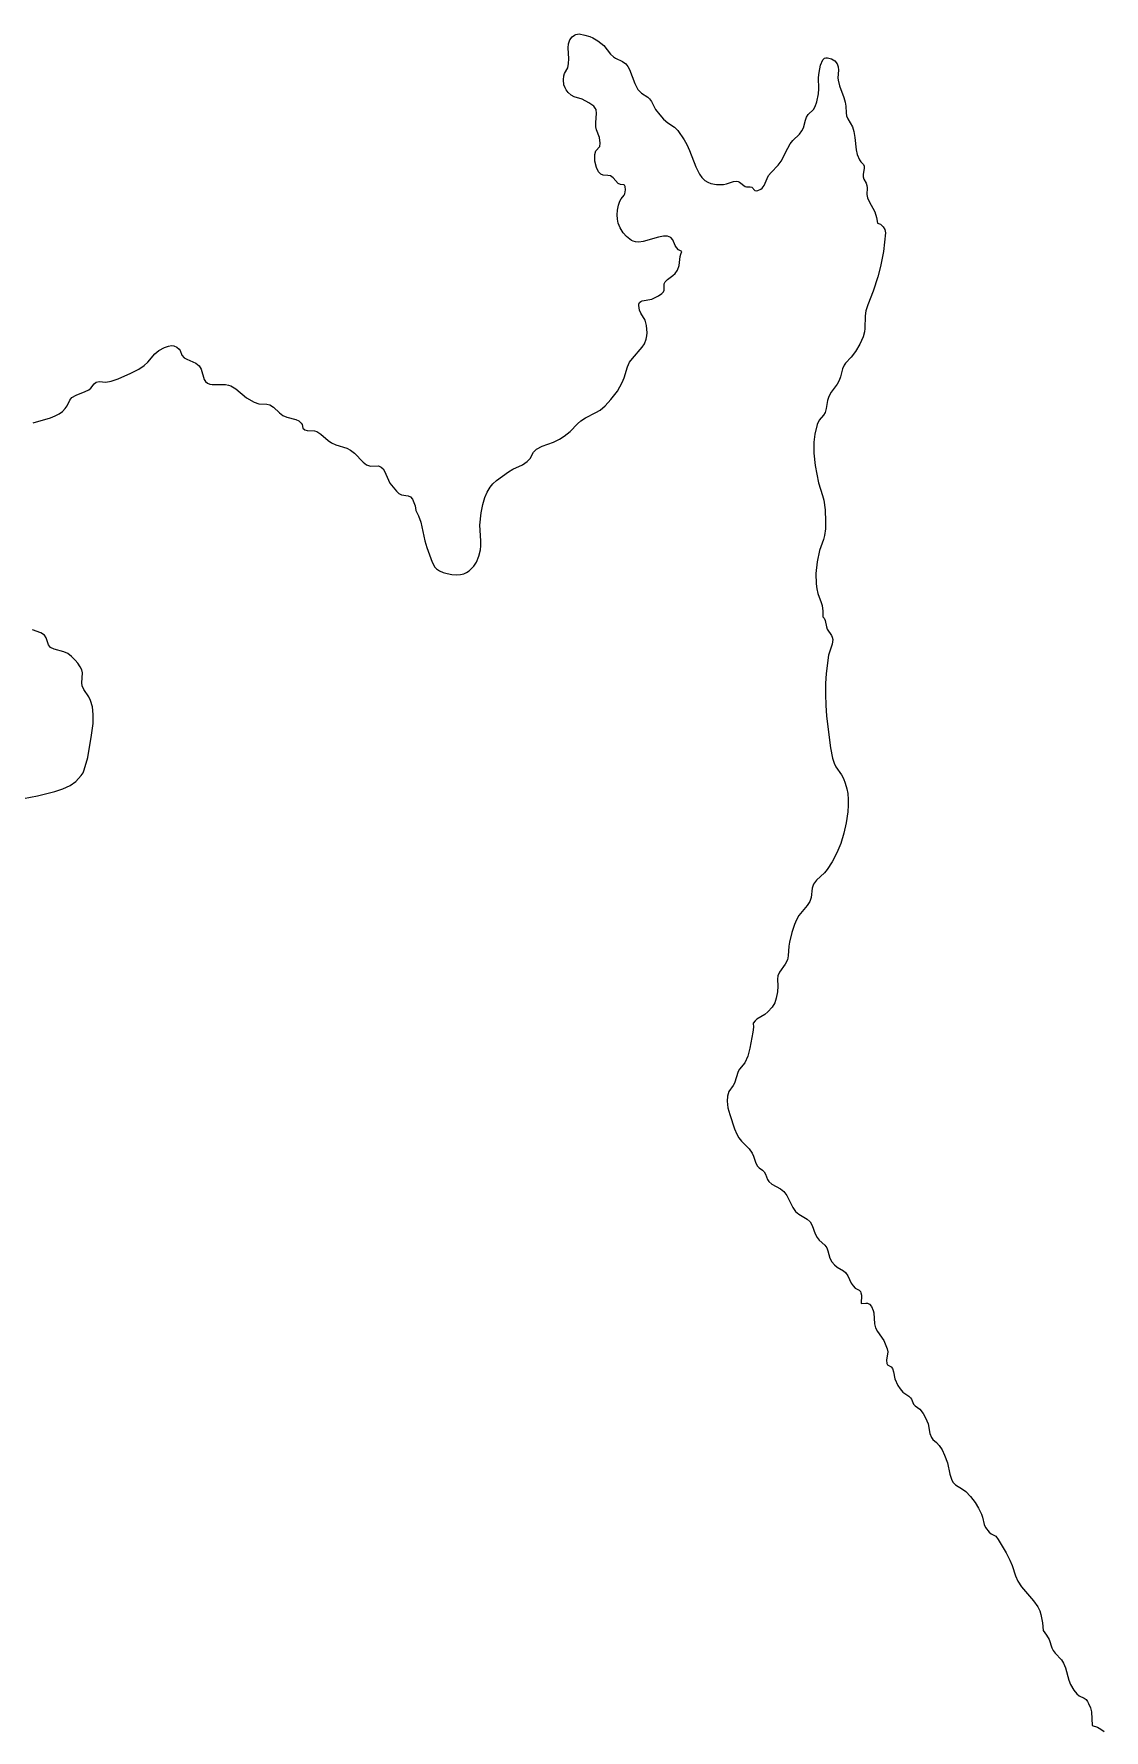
# Model space of a CAD drawing. Header units: metres. Extents: x 4718772 to 4722963, y 2429372 to 2432870.
# Drawn here: x 4721439.4 to 4721693, y 2430837.9 to 2431239.8 of the extents above; entities that cross this region are included whole.
import ezdxf

# ---------------------------------------------------------------- set-up
doc = ezdxf.new("R2010")
doc.units = ezdxf.units.M
doc.layers.add('HI-CUERPO DE AGUA', color=5, linetype='Continuous')

msp = doc.modelspace()

# ---------------------------------------------------------------- linework, layer by layer
at = {"layer": 'HI-CUERPO DE AGUA'}
for points in [[(4721439.17, 2431147.64, 72.5), (4721443.34, 2431148.88, 72.25), (4721444.44, 2431149.32, 72.19), (4721445.32, 2431149.79, 72.14), (4721446.12, 2431150.37, 72.11), (4721446.8, 2431151.08, 72.1), (4721447.22, 2431151.73, 72.1), (4721447.85, 2431153.06, 72.13), (4721448.35, 2431153.65, 72.13), (4721449.35, 2431154.25, 72.08), (4721451.55, 2431155.07, 71.98), (4721452.42, 2431155.52, 71.95), (4721452.88, 2431155.88, 71.94), (4721453.68, 2431156.94, 71.94), (4721454.11, 2431157.32, 71.93), (4721454.85, 2431157.45, 71.88), (4721456.38, 2431157.3, 71.76), (4721457.71, 2431157.53, 71.67), (4721459.34, 2431158.1, 71.57), (4721462.34, 2431159.43, 71.41), (4721464.21, 2431160.4, 71.31), (4721465.51, 2431161.25, 71.26), (4721466.36, 2431162.08, 71.26), (4721468.06, 2431164.04, 71.33), (4721468.97, 2431164.82, 71.38), (4721470.36, 2431165.52, 71.41), (4721471.25, 2431165.87, 71.41), (4721472, 2431166.01, 71.4), (4721472.57, 2431165.93, 71.36), (4721473.24, 2431165.6, 71.28), (4721473.8, 2431165.11, 71.19), (4721474, 2431164.78, 71.13), (4721474.42, 2431163.68, 70.96), (4721474.95, 2431163.11, 70.86), (4721475.62, 2431162.72, 70.76), (4721477.76, 2431161.81, 70.53), (4721478.52, 2431161.21, 70.42), (4721478.98, 2431160.36, 70.29), (4721479.72, 2431157.95, 69.97), (4721480.03, 2431157.46, 69.91), (4721480.48, 2431157.09, 69.85), (4721481.03, 2431156.87, 69.8), (4721481.61, 2431156.77, 69.75), (4721484.76, 2431156.75, 69.52), (4721485.53, 2431156.62, 69.47), (4721486.08, 2431156.42, 69.42), (4721487.23, 2431155.71, 69.28), (4721489.77, 2431153.63, 68.91), (4721491.59, 2431152.55, 68.71), (4721492.66, 2431152.14, 68.6), (4721494.57, 2431152.09, 68.46), (4721495.32, 2431151.91, 68.4), (4721496.16, 2431151.38, 68.3), (4721497.59, 2431150.01, 68.08), (4721498.39, 2431149.42, 68.06), (4721499.31, 2431149.04, 68.06), (4721501.43, 2431148.46, 68.06), (4721502.15, 2431148.14, 68.06), (4721502.75, 2431147.62, 68.06), (4721502.93, 2431147.26, 68.06), (4721503.14, 2431146.44, 68.06), (4721503.55, 2431146.05, 68.06), (4721504.11, 2431145.89, 68.06), (4721505.86, 2431145.78, 68.06), (4721506.42, 2431145.62, 68.06), (4721507.39, 2431145.02, 68.06), (4721509.12, 2431143.5, 68.06), (4721509.91, 2431142.96, 68.09), (4721510.96, 2431142.48, 68.15), (4721513.52, 2431141.64, 68.28), (4721514.39, 2431141.22, 68.33), (4721515.33, 2431140.48, 68.41), (4721517.4, 2431138.34, 68.51), (4721518.21, 2431137.75, 68.51), (4721519.14, 2431137.42, 68.52), (4721521.01, 2431137.45, 68.53), (4721521.38, 2431137.35, 68.54), (4721521.71, 2431137.16, 68.54), (4721522.12, 2431136.74, 68.54), (4721522.44, 2431136.24, 68.54), (4721523.72, 2431133.38, 68.53), (4721525.28, 2431131.46, 68.53), (4721525.84, 2431130.95, 68.53), (4721526.5, 2431130.57, 68.54), (4721528.06, 2431130.34, 68.55), (4721528.62, 2431130.15, 68.55), (4721529.11, 2431129.59, 68.55), (4721529.71, 2431128.02, 68.55), (4721529.85, 2431126.87, 68.54), (4721530.52, 2431125.65, 68.54), (4721531.06, 2431124.15, 68.53), (4721532.04, 2431119.67, 68.51), (4721532.46, 2431118.14, 68.51), (4721533.74, 2431114.65, 68.5), (4721534.4, 2431113.47, 68.49), (4721534.81, 2431113.05, 68.49), (4721535.46, 2431112.62, 68.5), (4721536.34, 2431112.24, 68.5), (4721537.28, 2431111.97, 68.51), (4721538.42, 2431111.76, 68.52), (4721539.56, 2431111.67, 68.53), (4721540.51, 2431111.72, 68.53), (4721541.25, 2431111.9, 68.54), (4721541.91, 2431112.22, 68.55), (4721542.51, 2431112.63, 68.56), (4721543.61, 2431113.67, 68.8), (4721544.25, 2431114.64, 68.92), (4721544.81, 2431116.08, 68.97), (4721545.2, 2431117.59, 69.02), (4721545.32, 2431118.56, 69.05), (4721545.3, 2431119.74, 69.06), (4721545.05, 2431123.46, 69.06), (4721545.4, 2431126.37, 69.06), (4721545.78, 2431128.3, 69.06), (4721546.27, 2431129.99, 69.06), (4721546.8, 2431131.25, 69.08), (4721547.5, 2431132.43, 69.11), (4721548.12, 2431133.19, 69.12), (4721549, 2431134, 69.14), (4721551.89, 2431136.09, 69.17), (4721552.9, 2431136.66, 69.19), (4721555.17, 2431137.75, 69.25), (4721556.3, 2431138.5, 69.29), (4721556.96, 2431139.21, 69.32), (4721557.77, 2431140.75, 69.4), (4721558.47, 2431141.4, 69.44), (4721559.8, 2431142.16, 69.49), (4721562.5, 2431143.05, 69.56), (4721563.91, 2431143.78, 69.56), (4721565.08, 2431144.51, 69.56), (4721566.49, 2431145.59, 69.56), (4721568.24, 2431147.46, 69.56), (4721568.96, 2431148.13, 69.56), (4721570.11, 2431148.88, 69.56), (4721572.57, 2431150.09, 69.56), (4721573.58, 2431150.7, 69.56), (4721574.73, 2431151.68, 69.56), (4721576.14, 2431153.19, 69.56), (4721577.65, 2431155.2, 69.56), (4721578.81, 2431157.21, 69.44), (4721579.25, 2431158.31, 69.38), (4721580.04, 2431160.95, 69.22), (4721580.54, 2431162.01, 69.15), (4721581.23, 2431162.95, 69.09), (4721583.55, 2431165.56, 68.91), (4721584.05, 2431166.39, 68.86), (4721584.44, 2431167.49, 68.79), (4721584.63, 2431168.25, 68.74), (4721584.71, 2431169.01, 68.7), (4721584.57, 2431170.74, 68.61), (4721584.22, 2431172.03, 68.54), (4721583.22, 2431173.67, 68.47), (4721582.89, 2431174.37, 68.44), (4721582.75, 2431175.45, 68.42), (4721582.77, 2431175.81, 68.41), (4721582.9, 2431176.16, 68.39), (4721583.19, 2431176.41, 68.35), (4721583.55, 2431176.56, 68.32), (4721585.86, 2431176.98, 68.25), (4721587.42, 2431177.74, 68.17), (4721588.21, 2431178.29, 68.12), (4721588.57, 2431178.73, 68.09), (4721588.71, 2431179.08, 68.07), (4721588.77, 2431180.57, 68.06), (4721588.98, 2431181.1, 68.06), (4721589.5, 2431181.66, 68.06), (4721590.77, 2431182.55, 68.06), (4721591.35, 2431183.06, 68.06), (4721591.87, 2431183.88, 68.06), (4721592.31, 2431184.97, 68.06), (4721592.51, 2431187.11, 68.06), (4721592.66, 2431187.67, 68.06), (4721592.94, 2431188.24, 68.06), (4721592.17, 2431188.69, 68.06), (4721591.65, 2431189.18, 68.06), (4721591.38, 2431189.66, 68.06), (4721590.83, 2431191.02, 68.06), (4721590.3, 2431191.59, 68.11), (4721589.56, 2431191.87, 68.15), (4721588.57, 2431191.87, 68.19), (4721587.39, 2431191.63, 68.21), (4721583.75, 2431190.61, 68.06), (4721582.76, 2431190.48, 68.06), (4721581.96, 2431190.52, 68.06), (4721581.39, 2431190.68, 68.06), (4721581.03, 2431190.87, 68.06), (4721579.79, 2431191.84, 68.06), (4721579, 2431192.71, 68.06), (4721578.28, 2431193.89, 68.06), (4721577.86, 2431194.99, 68.06), (4721577.65, 2431195.95, 68.06), (4721577.58, 2431196.93, 68.06), (4721577.65, 2431198.1, 68.06), (4721577.89, 2431199.27, 68.12), (4721578.24, 2431200.21, 68.24), (4721578.52, 2431200.72, 68.32), (4721579.26, 2431201.62, 68.49), (4721579.4, 2431201.97, 68.54), (4721579.58, 2431202.92, 68.64), (4721579.54, 2431203.68, 68.7), (4721579.36, 2431204.01, 68.71), (4721579.19, 2431204.1, 68.7), (4721578.38, 2431204.14, 68.61), (4721577.85, 2431204.41, 68.57), (4721576.63, 2431205.72, 68.55), (4721575.99, 2431206.19, 68.51), (4721575.43, 2431206.31, 68.46), (4721574.29, 2431206.36, 68.34), (4721573.77, 2431206.6, 68.31), (4721573.22, 2431207.15, 68.31), (4721572.67, 2431208.19, 68.35), (4721572.3, 2431209.71, 68.46), (4721572.31, 2431211.22, 68.59), (4721572.57, 2431212.1, 68.69), (4721573.5, 2431213.18, 68.9), (4721573.6, 2431213.93, 68.97), (4721573.42, 2431215.25, 69.05), (4721572.74, 2431217.08, 69.12), (4721572.54, 2431217.83, 69.16), (4721572.52, 2431218.81, 69.23), (4721572.72, 2431220.94, 69.39), (4721572.59, 2431221.91, 69.41), (4721572.42, 2431222.26, 69.4), (4721572.04, 2431222.72, 69.36), (4721570.91, 2431223.53, 69.22), (4721569.31, 2431224.34, 69.1), (4721567.41, 2431224.9, 68.97), (4721566.72, 2431225.29, 68.95), (4721566.01, 2431225.94, 68.95), (4721565.54, 2431226.54, 68.96), (4721565.26, 2431227.05, 68.97), (4721565, 2431227.78, 69), (4721564.85, 2431228.92, 69.09), (4721564.93, 2431229.88, 69.2), (4721565.11, 2431230.44, 69.29), (4721565.88, 2431231.82, 69.54), (4721566.11, 2431232.78, 69.67), (4721566.14, 2431233.95, 69.79), (4721565.98, 2431236.5, 69.8), (4721566.05, 2431237.48, 69.79), (4721566.37, 2431238.4, 69.85), (4721566.97, 2431239.12, 69.98), (4721567.5, 2431239.56, 70.1), (4721567.83, 2431239.72, 70.18), (4721568.61, 2431239.83, 70.37), (4721569.97, 2431239.56, 70.72), (4721571.1, 2431239.21, 71), (4721571.83, 2431238.88, 71.14), (4721573.01, 2431238.16, 71.26), (4721574.41, 2431237.05, 71.33), (4721576.02, 2431235.06, 71.24), (4721576.72, 2431234.37, 71.23), (4721577.2, 2431234.08, 71.25), (4721578.88, 2431233.33, 71.33), (4721579.64, 2431232.7, 71.33), (4721580.12, 2431232.07, 71.3), (4721580.5, 2431231.37, 71.25), (4721581.8, 2431228.04, 71.11), (4721582.54, 2431226.64, 71.09), (4721583.34, 2431225.76, 71.1), (4721584.88, 2431224.84, 71.19), (4721585.3, 2431224.45, 71.18), (4721585.73, 2431223.81, 71.09), (4721586.73, 2431221.95, 71.04), (4721587.69, 2431220.68, 70.79), (4721588.61, 2431219.64, 70.58), (4721589.65, 2431218.72, 70.36), (4721591.2, 2431217.75, 70.08), (4721592, 2431216.93, 69.98), (4721593.52, 2431214.69, 69.77), (4721594.09, 2431213.65, 69.68), (4721594.72, 2431212.21, 69.55), (4721596.22, 2431208.35, 69.23), (4721597.12, 2431206.6, 69.08), (4721597.7, 2431205.8, 69.01), (4721598.41, 2431205.11, 68.94), (4721599.07, 2431204.69, 68.89), (4721599.81, 2431204.41, 68.85), (4721601.18, 2431204.16, 68.8), (4721602.77, 2431204.11, 68.76), (4721603.51, 2431204.28, 68.76), (4721605.14, 2431204.84, 68.76), (4721605.89, 2431204.94, 68.75), (4721606.27, 2431204.87, 68.74), (4721606.6, 2431204.71, 68.72), (4721607.94, 2431203.71, 68.61), (4721608.29, 2431203.6, 68.6), (4721609.16, 2431203.58, 68.57), (4721609.5, 2431203.49, 68.56), (4721610.27, 2431202.72, 68.51), (4721610.63, 2431202.68, 68.51), (4721610.98, 2431202.75, 68.51), (4721611.65, 2431203.02, 68.51), (4721611.98, 2431203.25, 68.51), (4721612.45, 2431203.89, 68.54), (4721613.12, 2431205.55, 68.63), (4721613.5, 2431206.25, 68.68), (4721614.12, 2431207.01, 68.72), (4721615.75, 2431208.72, 68.81), (4721616.44, 2431209.66, 68.86), (4721618.02, 2431212.79, 69.06), (4721618.62, 2431213.79, 69.12), (4721619.24, 2431214.55, 69.16), (4721620.79, 2431216.08, 69.24), (4721621.4, 2431216.85, 69.27), (4721621.73, 2431217.55, 69.31), (4721622.21, 2431219.38, 69.39), (4721622.49, 2431220.09, 69.4), (4721622.91, 2431220.71, 69.41), (4721624.1, 2431221.94, 69.39), (4721624.51, 2431222.59, 69.39), (4721624.91, 2431223.71, 69.41), (4721625.32, 2431225.64, 69.45), (4721625.38, 2431226.8, 69.49), (4721625.35, 2431229.52, 69.6), (4721625.46, 2431230.68, 69.66), (4721625.83, 2431232.43, 69.75), (4721626.36, 2431233.66, 69.82), (4721626.73, 2431234.06, 69.84), (4721627.1, 2431234.15, 69.83), (4721627.47, 2431234.15, 69.83), (4721628.38, 2431233.91, 69.79), (4721629.16, 2431233.42, 69.74), (4721629.72, 2431232.72, 69.67), (4721630.01, 2431232.01, 69.61), (4721630.06, 2431231.21, 69.55), (4721629.93, 2431229.42, 69.44), (4721629.99, 2431228.83, 69.4), (4721630.32, 2431227.51, 69.31), (4721631.33, 2431224.76, 69.13), (4721631.67, 2431223.64, 69.06), (4721631.83, 2431222.68, 69), (4721631.86, 2431221.16, 68.93), (4721631.96, 2431220.41, 68.89), (4721632.25, 2431219.68, 68.85), (4721633.35, 2431217.79, 68.72), (4721633.72, 2431216.68, 68.66), (4721633.96, 2431215.32, 68.61), (4721634.25, 2431212.38, 68.5), (4721634.49, 2431211.22, 68.42), (4721635.03, 2431209.96, 68.29), (4721635.37, 2431209.48, 68.23), (4721635.96, 2431208.87, 68.15), (4721636.13, 2431208.52, 68.13), (4721636.17, 2431207.93, 68.14), (4721635.93, 2431206.58, 68.16), (4721635.92, 2431205.99, 68.14), (4721636.09, 2431205.44, 68.12), (4721636.6, 2431204.45, 68.06), (4721636.78, 2431203.91, 68.06), (4721636.84, 2431203.33, 68.06), (4721636.81, 2431201.76, 68.06), (4721636.93, 2431200.99, 68.06), (4721637.31, 2431200.08, 68.06), (4721638.66, 2431197.67, 68.06), (4721639.07, 2431196.35, 68.06), (4721639.34, 2431195, 68.14), (4721640.05, 2431194.71, 68.19), (4721640.68, 2431194.1, 68.27), (4721641.05, 2431193.5, 68.34), (4721641.19, 2431192.73, 68.41), (4721640.74, 2431188.23, 68.72), (4721640.04, 2431184.74, 68.94), (4721639.36, 2431182.27, 69.05), (4721638.3, 2431178.87, 69.08), (4721637, 2431175.64, 69.38), (4721636.55, 2431174.17, 69.42), (4721636.39, 2431172.99, 69.45), (4721636.33, 2431170, 69.56), (4721636.2, 2431169.21, 69.6), (4721635.87, 2431168.08, 69.62), (4721635.12, 2431166.29, 69.65), (4721634.13, 2431164.6, 69.55), (4721633.07, 2431163.2, 69.43), (4721631.71, 2431161.82, 69.47), (4721631.37, 2431161.35, 69.41), (4721630.99, 2431160.46, 69.43), (4721630.52, 2431158.58, 69.57), (4721630.2, 2431157.67, 69.62), (4721629.72, 2431156.81, 69.52), (4721628.34, 2431154.9, 68.6), (4721627.74, 2431153.88, 68.56), (4721627.42, 2431152.96, 68.56), (4721627.15, 2431151.07, 68.62), (4721626.9, 2431150.15, 68.98), (4721626.49, 2431149.49, 69.06), (4721625.48, 2431148.31, 69.06), (4721625, 2431147.27, 69.06), (4721624.45, 2431145.01, 69.06), (4721624.21, 2431143.05, 68.8), (4721624.21, 2431140.49, 68.56), (4721624.52, 2431137.54, 68.65), (4721625.32, 2431133.48, 68.75), (4721626.27, 2431130.47, 69.27), (4721626.55, 2431129.32, 69.42), (4721626.87, 2431127.02, 69.04), (4721627.02, 2431124.31, 68.65), (4721626.98, 2431122.56, 68.79), (4721626.78, 2431121.01, 68.69), (4721626.5, 2431120.05, 68.57), (4721625.53, 2431117.44, 68.6), (4721624.98, 2431114.71, 69.12), (4721624.71, 2431111.93, 69.56), (4721624.78, 2431109.55, 68.56), (4721624.94, 2431108.36, 68.06), (4721625.2, 2431107.2, 68.06), (4721625.99, 2431105.07, 68.06), (4721626.18, 2431104.35, 68.18), (4721626.33, 2431103.04, 68.33), (4721626.31, 2431101.72, 68.52), (4721626.65, 2431101.35, 68.56), (4721626.9, 2431100.85, 68.6), (4721627.18, 2431099.31, 68.84), (4721627.36, 2431098.75, 68.92), (4721628.43, 2431097.24, 69.28), (4721628.59, 2431096.9, 69.24), (4721628.7, 2431096.33, 69.15), (4721628.54, 2431095.19, 68.9), (4721627.7, 2431092.63, 68.56), (4721627.16, 2431088.29, 68.2), (4721627.02, 2431085.9, 68.06), (4721626.98, 2431083.32, 68.06), (4721627.05, 2431080.73, 68.06), (4721627.23, 2431078.15, 68.06), (4721628.16, 2431070.68, 68.06), (4721628.67, 2431068.17, 68.06), (4721629.05, 2431067.05, 68.06), (4721629.47, 2431066.16, 68.06), (4721630.74, 2431064.28, 68.24), (4721631.21, 2431063.41, 68.35), (4721631.66, 2431062.31, 68.48), (4721632.03, 2431060.98, 68.52), (4721632.24, 2431059.81, 68.4), (4721632.36, 2431058.43, 68.27), (4721632.37, 2431057.05, 68.11), (4721632.28, 2431055.47, 68.06), (4721631.91, 2431052.92, 68.06), (4721631.34, 2431050.42, 68.05), (4721630.58, 2431047.96, 68.28), (4721629.66, 2431045.76, 68.15), (4721628.55, 2431043.65, 68.16), (4721627.36, 2431041.82, 68.31), (4721626.72, 2431041.06, 68.37), (4721624.86, 2431039.28, 68.56), (4721624.15, 2431038.33, 68.56), (4721623.8, 2431037.43, 68.56), (4721623.55, 2431035.17, 68.56), (4721623.28, 2431034.26, 68.56), (4721622.66, 2431033.27, 68.56), (4721620.64, 2431030.92, 68.56), (4721620.07, 2431029.89, 68.56), (4721619.61, 2431028.8, 68.56), (4721619, 2431026.93, 68.41), (4721618.47, 2431024.63, 68.95), (4721618.33, 2431023.67, 69.06), (4721618.17, 2431021.37, 69.06), (4721617.97, 2431020.43, 69.06), (4721617.45, 2431019.4, 69.06), (4721616.1, 2431017.51, 68.95), (4721615.71, 2431016.62, 68.83), (4721615.61, 2431015.87, 68.74), (4721615.68, 2431014.19, 68.48), (4721615.57, 2431012.85, 68.23), (4721615.31, 2431011.31, 68.06), (4721614.95, 2431010.2, 68.23), (4721614.37, 2431009.2, 68.52), (4721613.33, 2431008.07, 68.56), (4721612.58, 2431007.46, 68.56), (4721610.74, 2431006.37, 68.44), (4721610.3, 2431006, 68.37), (4721609.82, 2431005.44, 68.3), (4721609.89, 2431004.47, 68.3), (4721609.77, 2431003.32, 68.26), (4721609.07, 2430999.49, 68.12), (4721608.57, 2430997.62, 68.16), (4721607.83, 2430996.03, 68.19), (4721606.61, 2430994.49, 68.36), (4721606.31, 2430993.98, 68.41), (4721605.39, 2430991.16, 68.56), (4721605.11, 2430990.64, 68.56), (4721604.09, 2430989.23, 68.56), (4721603.72, 2430988.1, 68.55), (4721603.65, 2430986.9, 68.55), (4721603.87, 2430985.32, 68.55), (4721604.29, 2430983.78, 68.55), (4721605.45, 2430980.39, 68.56), (4721605.95, 2430979.12, 68.56), (4721606.45, 2430978.26, 68.6), (4721607.07, 2430977.48, 68.73), (4721608.87, 2430975.6, 69.1), (4721609.58, 2430974.63, 69.32), (4721609.91, 2430973.92, 69.17), (4721610.49, 2430972.24, 68.86), (4721610.86, 2430971.55, 68.77), (4721611.26, 2430971.12, 68.69), (4721612.06, 2430970.58, 68.58), (4721612.47, 2430970.17, 68.56), (4721612.75, 2430969.65, 68.56), (4721613.22, 2430968.36, 68.56), (4721613.54, 2430967.87, 68.56), (4721614.28, 2430967.24, 68.56), (4721616.34, 2430966.14, 68.56), (4721617.12, 2430965.56, 68.57), (4721617.84, 2430964.61, 68.56), (4721619.23, 2430961.74, 68.56), (4721619.91, 2430960.76, 68.56), (4721620.65, 2430960.13, 68.56), (4721622.67, 2430959, 68.56), (4721623.36, 2430958.34, 68.6), (4721623.83, 2430957.49, 68.56), (4721624.57, 2430955.5, 68.56), (4721625.01, 2430954.64, 68.55), (4721625.5, 2430954.03, 68.56), (4721626.79, 2430952.8, 68.56), (4721627.27, 2430952.17, 68.56), (4721627.57, 2430951.45, 68.56), (4721628.02, 2430949.75, 68.55), (4721628.52, 2430948.9, 68.55), (4721629.15, 2430948.13, 68.55), (4721629.73, 2430947.58, 68.55), (4721631.26, 2430946.71, 68.56), (4721631.72, 2430946.35, 68.56), (4721632.28, 2430945.57, 68.56), (4721633.1, 2430943.83, 68.56), (4721633.5, 2430943.17, 68.56), (4721634.04, 2430942.63, 68.56), (4721634.98, 2430942.13, 68.59), (4721635.24, 2430941.86, 68.6), (4721635.39, 2430941.51, 68.57), (4721635.48, 2430940.94, 68.56), (4721635.4, 2430938.99, 68.55), (4721636.56, 2430939.09, 68.56), (4721636.92, 2430939.06, 68.56), (4721637.39, 2430938.8, 68.56), (4721637.88, 2430938.28, 68.56), (4721638.31, 2430937.31, 68.56), (4721638.46, 2430936.74, 68.56), (4721638.6, 2430934.18, 68.56), (4721638.82, 2430933.22, 68.56), (4721639.27, 2430932.38, 68.56), (4721640.84, 2430930.22, 68.56), (4721641.61, 2430928.28, 68.56), (4721641.74, 2430927.52, 68.56), (4721641.42, 2430925.56, 68.55), (4721641.48, 2430924.78, 68.55), (4721641.7, 2430924.45, 68.55), (4721642.51, 2430923.99, 68.55), (4721642.87, 2430923.55, 68.55), (4721643.11, 2430922.82, 68.55), (4721643.42, 2430921.12, 68.55), (4721644.16, 2430919.56, 68.55), (4721644.67, 2430918.74, 68.55), (4721645.28, 2430917.99, 68.55), (4721646.7, 2430917.02, 68.56), (4721647.13, 2430916.64, 68.56), (4721647.34, 2430916.33, 68.56), (4721647.82, 2430915.11, 68.6), (4721648.23, 2430914.71, 68.66), (4721649.32, 2430913.95, 68.78), (4721650.14, 2430912.89, 68.88), (4721650.68, 2430911.88, 68.96), (4721651.31, 2430910.47, 69.05), (4721651.74, 2430908.17, 69.08), (4721652.08, 2430907.26, 69.03), (4721652.44, 2430906.8, 69.04), (4721653.3, 2430906.07, 69.09), (4721653.95, 2430905.32, 69.13), (4721654.6, 2430904.33, 69.11), (4721655.21, 2430903.08, 69.05), (4721655.89, 2430901.23, 68.91), (4721656.41, 2430898.56, 68.64), (4721656.85, 2430897.34, 68.56), (4721657.18, 2430896.68, 68.56), (4721657.82, 2430895.99, 68.56), (4721659.47, 2430895.02, 68.56), (4721660.23, 2430894.42, 68.56), (4721661.33, 2430893.27, 68.56), (4721662.42, 2430891.84, 68.56), (4721663.25, 2430890.48, 68.56), (4721663.94, 2430889.05, 68.56), (4721664.21, 2430888.32, 68.56), (4721664.6, 2430886.62, 68.56), (4721664.9, 2430885.91, 68.56), (4721665.8, 2430884.77, 68.56), (4721666.23, 2430884.44, 68.56), (4721667.32, 2430883.84, 68.56), (4721667.94, 2430883.1, 68.56), (4721669.81, 2430879.93, 68.92), (4721670.7, 2430878.2, 69.07), (4721671.22, 2430876.93, 69.06), (4721671.98, 2430874.44, 69.06), (4721672.58, 2430873.19, 69.06), (4721673.47, 2430871.88, 69.06), (4721676.29, 2430868.55, 69.06), (4721677.31, 2430867.09, 69.06), (4721677.75, 2430866.2, 69.06), (4721678.05, 2430865.26, 69.06), (4721678.41, 2430863.3, 69.06), (4721678.55, 2430861.51, 69.05), (4721679.37, 2430860.38, 68.85), (4721679.97, 2430859.35, 68.77), (4721680.65, 2430857.42, 68.67), (4721680.97, 2430856.74, 68.63), (4721681.44, 2430856.12, 68.57), (4721682.9, 2430854.56, 68.61), (4721683.42, 2430853.73, 68.56), (4721683.85, 2430852.62, 68.56), (4721684.62, 2430849.76, 68.56), (4721685.08, 2430848.67, 68.56), (4721685.87, 2430847.39, 68.56), (4721686.56, 2430846.5, 68.56), (4721687.12, 2430846.02, 68.56), (4721688.29, 2430845.46, 68.56), (4721688.74, 2430845.14, 68.56), (4721689.09, 2430844.71, 68.56), (4721689.35, 2430844.23, 68.56), (4721689.76, 2430843.18, 68.56), (4721690, 2430842.22, 68.56), (4721690.2, 2430839.03, 68.56), (4721691.41, 2430838.56, 68.56), (4721692.23, 2430838.14, 68.56), (4721693.01, 2430837.56, 68.56)], [(4721436.93, 2431058.67, 68.09), (4721440.25, 2431059.29, 68.09), (4721444.3, 2431060.33, 68.1), (4721446.2, 2431060.94, 68.1), (4721448, 2431061.76, 68.1), (4721449.3, 2431062.68, 68.1), (4721450.61, 2431064.07, 68.1), (4721451.02, 2431064.72, 68.1), (4721451.32, 2431065.42, 68.1), (4721452.13, 2431068.4, 68.09), (4721453.03, 2431073.65, 68.1), (4721453.39, 2431076.4, 68.1), (4721453.44, 2431078.57, 68.1), (4721453.25, 2431080.34, 68.09), (4721452.82, 2431081.87, 68.08), (4721452.4, 2431082.74, 68.08), (4721451.21, 2431084.45, 68.07), (4721450.83, 2431085.31, 68.07), (4721450.74, 2431086.08, 68.06), (4721450.89, 2431088.41, 68.06), (4721450.7, 2431089.17, 68.1), (4721450.37, 2431089.89, 68.18), (4721449.82, 2431090.72, 68.28), (4721449.18, 2431091.47, 68.38), (4721448.32, 2431092.29, 68.5), (4721447.38, 2431093.01, 68.62), (4721446.47, 2431093.4, 68.72), (4721444.18, 2431094, 68.94), (4721443.31, 2431094.47, 69.04), (4721442.83, 2431095.07, 69.11), (4721442.29, 2431096.71, 69.25), (4721441.87, 2431097.35, 69.32), (4721441.05, 2431097.87, 69.42), (4721439.06, 2431098.65, 69.63)]]:
    msp.add_polyline3d(points, dxfattribs=at)

doc.saveas('drawing.dxf')
